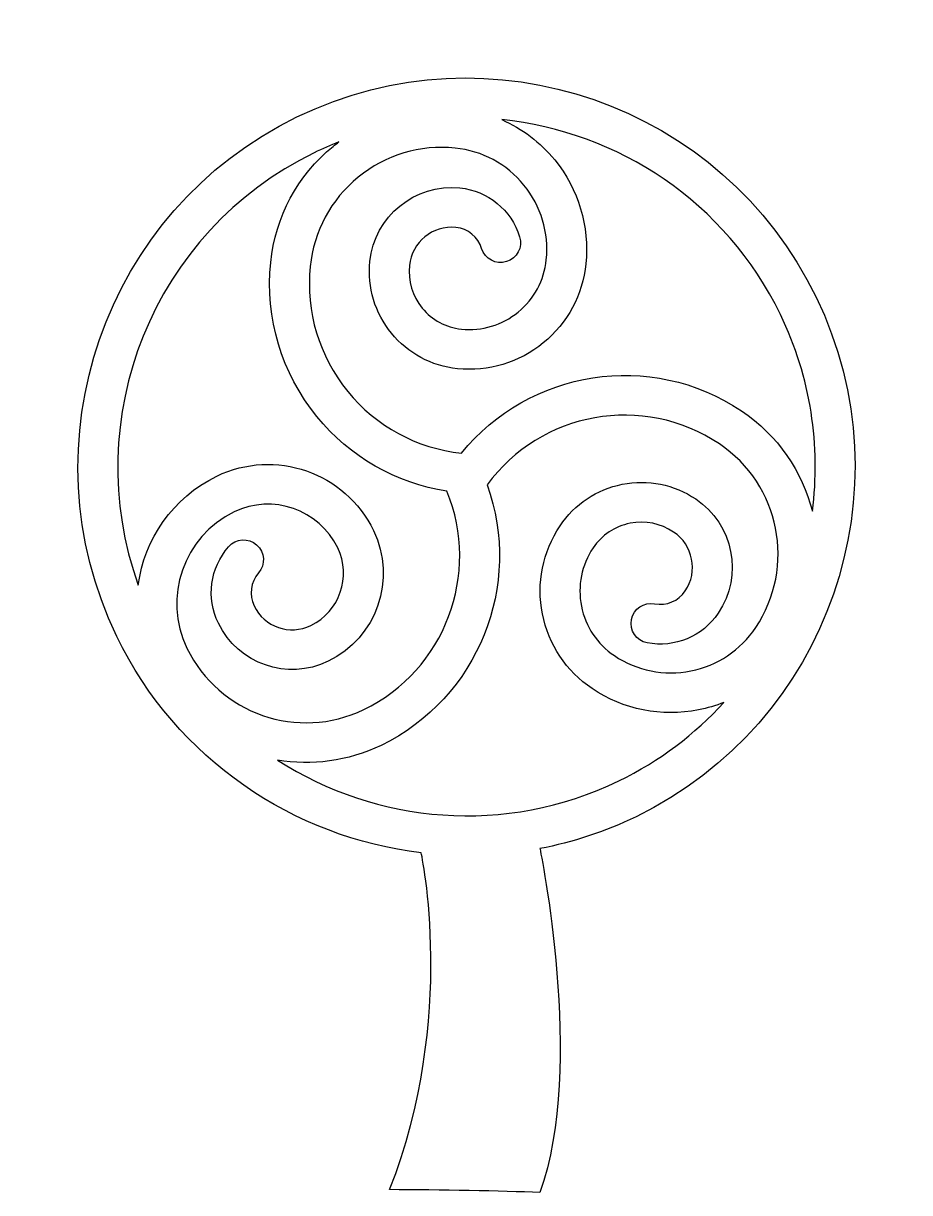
# Model space of a CAD drawing. Header units: centimetres. Extents: x -4.7 to 4.7, y -5.9 to 6.5.
import ezdxf

# ---------------------------------------------------------------- set-up
doc = ezdxf.new("R2010")
doc.units = ezdxf.units.CM
doc.header["$MEASUREMENT"] = 0
doc.layers.add('Layer 1', color=7, linetype='Continuous')

msp = doc.modelspace()

# ---------------------------------------------------------------- linework, layer by layer
at = {"layer": 'Layer 1', "color": 128}
for points, knots in [([(3.72775, 3.60343), (2.73083, 5.65892), (0.24737, 6.5199), (-1.80807, 5.52308), (-1.80807, 5.52308), (-3.86362, 4.52616), (-4.72481, 2.0426), (-3.72778, -0.01258), (-3.72778, -0.01258), (-3.08892, -1.33021), (-1.83937, -2.15533), (-0.48335, -2.31713), (-0.48335, -2.31713), (-0.48335, -2.31713), (-0.09542, -4.07015), (-0.81934, -5.90586), (-0.81934, -5.90586), (-0.28179, -5.91054), (0.37129, -5.91909), (0.78261, -5.93809), (0.78261, -5.93809), (1.26653, -4.58586), (0.78261, -2.27287), (0.78261, -2.27287), (0.78261, -2.27287), (1.13025, -2.20625), (1.47479, -2.09417), (1.808, -1.93272), (1.808, -1.93272), (3.86359, -0.93563), (4.72481, 1.54793), (3.72775, 3.60343)], [0, 0, 0, 0, 0.11111111, 0.11111111, 0.11111111, 0.11111111, 0.22222222, 0.22222222, 0.22222222, 0.22222222, 0.33333333, 0.33333333, 0.33333333, 0.33333333, 0.44444444, 0.44444444, 0.44444444, 0.44444444, 0.55555556, 0.55555556, 0.55555556, 0.55555556, 0.66666667, 0.66666667, 0.66666667, 0.66666667, 0.77777778, 0.77777778, 0.77777778, 0.77777778, 1, 1, 1, 1]), ([(3.68775, 1.321), (3.57983, 1.74378), (3.32241, 2.12988), (2.93218, 2.39135), (2.93218, 2.39135), (1.96317, 3.04032), (0.66631, 2.83029), (-0.05404, 1.94119), (-0.05404, 1.94119), (-0.53206, 1.99284), (-0.96217, 2.22572), (-1.26636, 2.59852), (-1.26636, 2.59852), (-1.5732, 2.9747), (-1.7152, 3.44748), (-1.66628, 3.93005), (-1.66628, 3.93005), (-1.62831, 4.30515), (-1.44652, 4.64278), (-1.15458, 4.88104), (-1.15458, 4.88104), (-0.86259, 5.1193), (-0.49524, 5.22966), (-0.12024, 5.19163), (-0.12024, 5.19163), (0.16837, 5.16239), (0.42851, 5.02259), (0.61192, 4.79751), (0.61192, 4.79751), (0.79536, 4.57275), (0.88021, 4.2902), (0.85108, 4.00114), (0.85108, 4.00114), (0.82878, 3.78167), (0.72215, 3.58387), (0.55117, 3.44406), (0.55117, 3.44406), (0.38017, 3.30436), (0.16496, 3.23985), (-0.05483, 3.26205), (-0.05483, 3.26205), (-0.21924, 3.27888), (-0.36738, 3.35865), (-0.47192, 3.48671), (-0.47192, 3.48671), (-0.57659, 3.61495), (-0.6249, 3.77598), (-0.60823, 3.94029), (-0.60823, 3.94029), (-0.58302, 4.18879), (-0.36053, 4.37056), (-0.11219, 4.34539), (-0.11219, 4.34539), (0.01619, 4.33221), (0.12355, 4.24429), (0.16147, 4.12108), (0.16147, 4.12108), (0.19618, 4.0094), (0.31477, 3.94667), (0.42656, 3.98117), (0.42656, 3.98117), (0.53832, 4.0157), (0.60108, 4.13426), (0.56658, 4.24604), (0.56658, 4.24604), (0.47821, 4.53221), (0.22852, 4.73687), (-0.06937, 4.76687), (-0.06937, 4.76687), (-0.55025, 4.81555), (-0.9811, 4.46397), (-1.02981, 3.98328), (-1.02981, 3.98328), (-1.05783, 3.70589), (-0.97628, 3.43464), (-0.80028, 3.2189), (-0.80028, 3.2189), (-0.62423, 3.00295), (-0.37457, 2.86854), (-0.09741, 2.84052), (-0.09741, 2.84052), (0.23488, 2.807), (0.5604, 2.90481), (0.81913, 3.11582), (0.81913, 3.11582), (1.07795, 3.32693), (1.23894, 3.62631), (1.27247, 3.95878), (1.27247, 3.95878), (1.31324, 4.35991), (1.19511, 4.75327), (0.94023, 5.06561), (0.94023, 5.06561), (0.78616, 5.25442), (0.59315, 5.39962), (0.37601, 5.49445), (0.37601, 5.49445), (1.61569, 5.36642), (2.76374, 4.61984), (3.34646, 3.41874), (3.34646, 3.41874), (3.67426, 2.74279), (3.7781, 2.01545), (3.68775, 1.321)], [0, 0, 0, 0, 0.03703704, 0.03703704, 0.03703704, 0.03703704, 0.07407407, 0.07407407, 0.07407407, 0.07407407, 0.11111111, 0.11111111, 0.11111111, 0.11111111, 0.14814815, 0.14814815, 0.14814815, 0.14814815, 0.18518519, 0.18518519, 0.18518519, 0.18518519, 0.22222222, 0.22222222, 0.22222222, 0.22222222, 0.25925926, 0.25925926, 0.25925926, 0.25925926, 0.2962963, 0.2962963, 0.2962963, 0.2962963, 0.33333333, 0.33333333, 0.33333333, 0.33333333, 0.37037037, 0.37037037, 0.37037037, 0.37037037, 0.40740741, 0.40740741, 0.40740741, 0.40740741, 0.44444444, 0.44444444, 0.44444444, 0.44444444, 0.48148148, 0.48148148, 0.48148148, 0.48148148, 0.51851852, 0.51851852, 0.51851852, 0.51851852, 0.55555556, 0.55555556, 0.55555556, 0.55555556, 0.59259259, 0.59259259, 0.59259259, 0.59259259, 0.62962963, 0.62962963, 0.62962963, 0.62962963, 0.66666667, 0.66666667, 0.66666667, 0.66666667, 0.7037037, 0.7037037, 0.7037037, 0.7037037, 0.74074074, 0.74074074, 0.74074074, 0.74074074, 0.77777778, 0.77777778, 0.77777778, 0.77777778, 0.81481481, 0.81481481, 0.81481481, 0.81481481, 0.85185185, 0.85185185, 0.85185185, 0.85185185, 0.88888889, 0.88888889, 0.88888889, 0.88888889, 0.92592593, 0.92592593, 0.92592593, 0.92592593, 1, 1, 1, 1]), ([(-2.98086, -0.1372), (-3.24222, 0.40186), (-3.01658, 1.05292), (-2.47752, 1.31438), (-2.47752, 1.31438), (-2.06742, 1.51332), (-1.57193, 1.34142), (-1.37294, 0.93137), (-1.37294, 0.93137), (-1.22395, 0.62432), (-1.35259, 0.2533), (-1.65977, 0.10447), (-1.65977, 0.10447), (-1.8844, -0.00467), (-2.15581, 0.08942), (-2.26471, 0.31405), (-2.26471, 0.31405), (-2.32099, 0.4301), (-2.30247, 0.56781), (-2.21756, 0.66454), (-2.21756, 0.66454), (-2.14051, 0.75278), (-2.14943, 0.88666), (-2.23746, 0.9637), (-2.23746, 0.9637), (-2.32554, 1.04061), (-2.45923, 1.03194), (-2.53668, 0.9438), (-2.53668, 0.9438), (-2.73379, 0.71848), (-2.77658, 0.39878), (-2.64598, 0.1292), (-2.64598, 0.1292), (-2.43503, -0.3057), (-1.90962, -0.48778), (-1.4748, -0.27699), (-1.4748, -0.27699), (-0.95749, -0.02587), (-0.74082, 0.59905), (-0.99162, 1.11612), (-0.99162, 1.11612), (-1.29258, 1.73662), (-2.04217, 1.99665), (-2.66246, 1.69564), (-2.66246, 1.69564), (-3.13527, 1.46627), (-3.43446, 1.02106), (-3.49958, 0.53563), (-3.49958, 0.53563), (-4.13661, 2.30131), (-3.34884, 4.30494), (-1.62326, 5.14174), (-1.62326, 5.14174), (-1.53677, 5.18384), (-1.44956, 5.22196), (-1.36148, 5.25691), (-1.36148, 5.25691), (-1.38214, 5.24143), (-1.40246, 5.22569), (-1.42247, 5.20944), (-1.42247, 5.20944), (-1.80201, 4.89941), (-2.03847, 4.46044), (-2.08787, 3.97292), (-2.08787, 3.97292), (-2.14822, 3.37748), (-1.97315, 2.79433), (-1.59463, 2.33065), (-1.59463, 2.33065), (-1.24284, 1.89951), (-0.75421, 1.6199), (-0.20861, 1.53431), (-0.20861, 1.53431), (0.15374, 0.6542), (-0.22811, -0.37029), (-1.09573, -0.79101), (-1.09573, -0.79101), (-1.79571, -1.1305), (-2.6413, -0.83729), (-2.98086, -0.1372)], [0, 0, 0, 0, 0.04761905, 0.04761905, 0.04761905, 0.04761905, 0.0952381, 0.0952381, 0.0952381, 0.0952381, 0.14285714, 0.14285714, 0.14285714, 0.14285714, 0.19047619, 0.19047619, 0.19047619, 0.19047619, 0.23809524, 0.23809524, 0.23809524, 0.23809524, 0.28571429, 0.28571429, 0.28571429, 0.28571429, 0.33333333, 0.33333333, 0.33333333, 0.33333333, 0.38095238, 0.38095238, 0.38095238, 0.38095238, 0.42857143, 0.42857143, 0.42857143, 0.42857143, 0.47619048, 0.47619048, 0.47619048, 0.47619048, 0.52380952, 0.52380952, 0.52380952, 0.52380952, 0.57142857, 0.57142857, 0.57142857, 0.57142857, 0.61904762, 0.61904762, 0.61904762, 0.61904762, 0.66666667, 0.66666667, 0.66666667, 0.66666667, 0.71428571, 0.71428571, 0.71428571, 0.71428571, 0.76190476, 0.76190476, 0.76190476, 0.76190476, 0.80952381, 0.80952381, 0.80952381, 0.80952381, 0.85714286, 0.85714286, 0.85714286, 0.85714286, 0.9047619, 0.9047619, 0.9047619, 0.9047619, 1, 1, 1, 1]), ([(3.08352, 0.08185), (2.92197, -0.1594), (2.67622, -0.32304), (2.39169, -0.37929), (2.39169, -0.37929), (2.10692, -0.43578), (1.81744, -0.37786), (1.57632, -0.21641), (1.57632, -0.21641), (1.39278, -0.09333), (1.26816, 0.09352), (1.2253, 0.31001), (1.2253, 0.31001), (1.18265, 0.52673), (1.22662, 0.7471), (1.3495, 0.93064), (1.3495, 0.93064), (1.44139, 1.06791), (1.58151, 1.16144), (1.7437, 1.19329), (1.7437, 1.19329), (1.90592, 1.22538), (2.07088, 1.19231), (2.20828, 1.10042), (2.20828, 1.10042), (2.41555, 0.96173), (2.47138, 0.6796), (2.33258, 0.47222), (2.33258, 0.47222), (2.26082, 0.3652), (2.13266, 0.31178), (2.00585, 0.33585), (2.00585, 0.33585), (1.8911, 0.35792), (1.77987, 0.28309), (1.75791, 0.16779), (1.75791, 0.16779), (1.73582, 0.05293), (1.81122, -0.05806), (1.92605, -0.08026), (1.92605, -0.08026), (2.22013, -0.13664), (2.51798, -0.01234), (2.68458, 0.23647), (2.68458, 0.23647), (2.9534, 0.63805), (2.84558, 1.18339), (2.44402, 1.45252), (2.44402, 1.45252), (2.21246, 1.60727), (1.93462, 1.6631), (1.66141, 1.60926), (1.66141, 1.60926), (1.38817, 1.55497), (1.15235, 1.3977), (0.99739, 1.16624), (0.99739, 1.16624), (0.81155, 0.88885), (0.74485, 0.55561), (0.80967, 0.228), (0.80967, 0.228), (0.87452, -0.09985), (1.06311, -0.38261), (1.34048, -0.56855), (1.34048, -0.56855), (1.67568, -0.79286), (2.07803, -0.8734), (2.4739, -0.79506), (2.4739, -0.79506), (2.56764, -0.7767), (2.658, -0.74945), (2.74481, -0.71484), (2.74481, -0.71484), (2.43599, -1.053), (2.05967, -1.33963), (1.62314, -1.55119), (1.62314, -1.55119), (0.41399, -2.13764), (-0.96009, -2.00773), (-2.01554, -1.32952), (-2.01554, -1.32952), (-1.65216, -1.39119), (-1.26695, -1.34492), (-0.91059, -1.17238), (-0.91059, -1.17238), (0.12859, -0.66803), (0.60304, 0.53892), (0.21937, 1.60244), (0.21937, 1.60244), (0.79053, 2.38352), (1.88505, 2.58267), (2.69624, 2.03908), (2.69624, 2.03908), (3.34268, 1.60617), (3.51654, 0.72807), (3.08352, 0.08185)], [0, 0, 0, 0, 0.04, 0.04, 0.04, 0.04, 0.08, 0.08, 0.08, 0.08, 0.12, 0.12, 0.12, 0.12, 0.16, 0.16, 0.16, 0.16, 0.2, 0.2, 0.2, 0.2, 0.24, 0.24, 0.24, 0.24, 0.28, 0.28, 0.28, 0.28, 0.32, 0.32, 0.32, 0.32, 0.36, 0.36, 0.36, 0.36, 0.4, 0.4, 0.4, 0.4, 0.44, 0.44, 0.44, 0.44, 0.48, 0.48, 0.48, 0.48, 0.52, 0.52, 0.52, 0.52, 0.56, 0.56, 0.56, 0.56, 0.6, 0.6, 0.6, 0.6, 0.64, 0.64, 0.64, 0.64, 0.68, 0.68, 0.68, 0.68, 0.72, 0.72, 0.72, 0.72, 0.76, 0.76, 0.76, 0.76, 0.8, 0.8, 0.8, 0.8, 0.84, 0.84, 0.84, 0.84, 0.88, 0.88, 0.88, 0.88, 0.92, 0.92, 0.92, 0.92, 1, 1, 1, 1])]:
    msp.add_open_spline(points, degree=3, knots=knots, dxfattribs=at)

doc.saveas('drawing.dxf')
